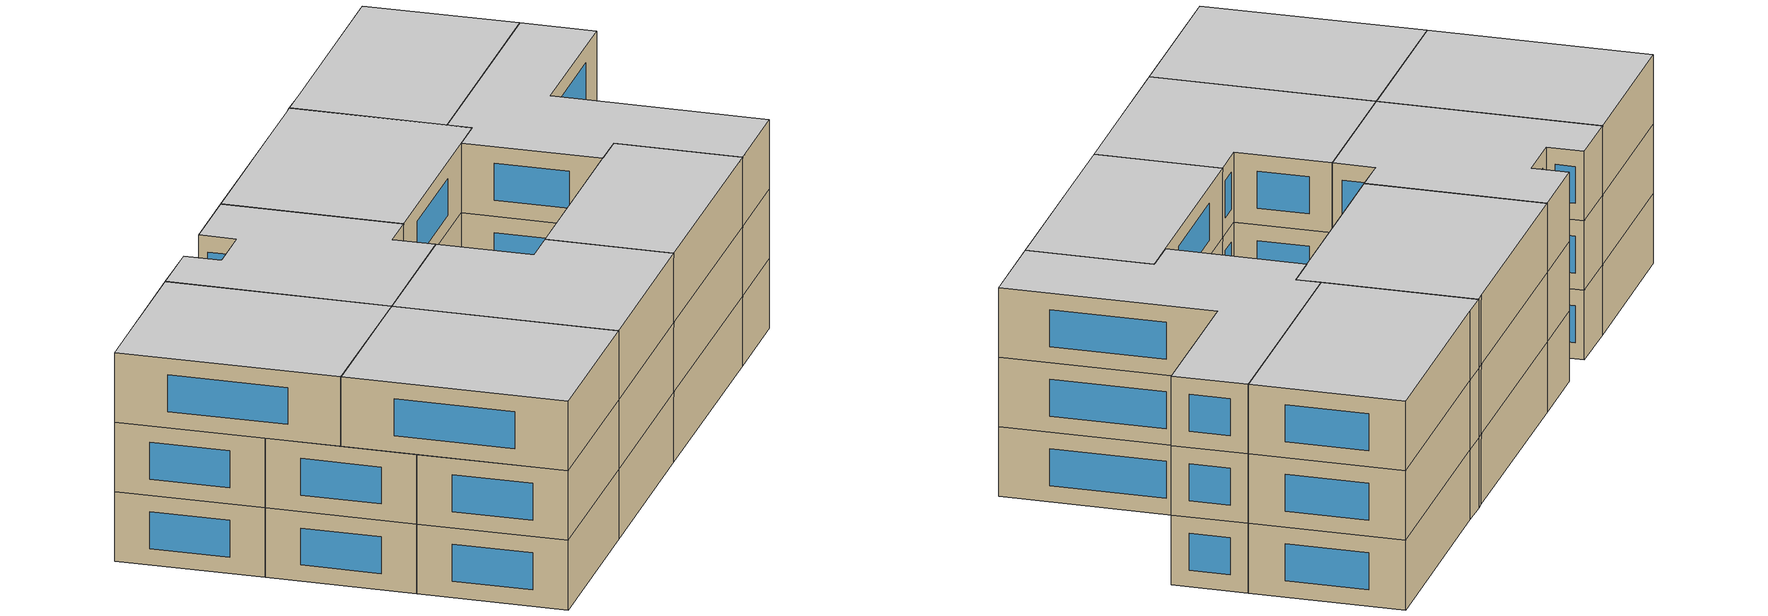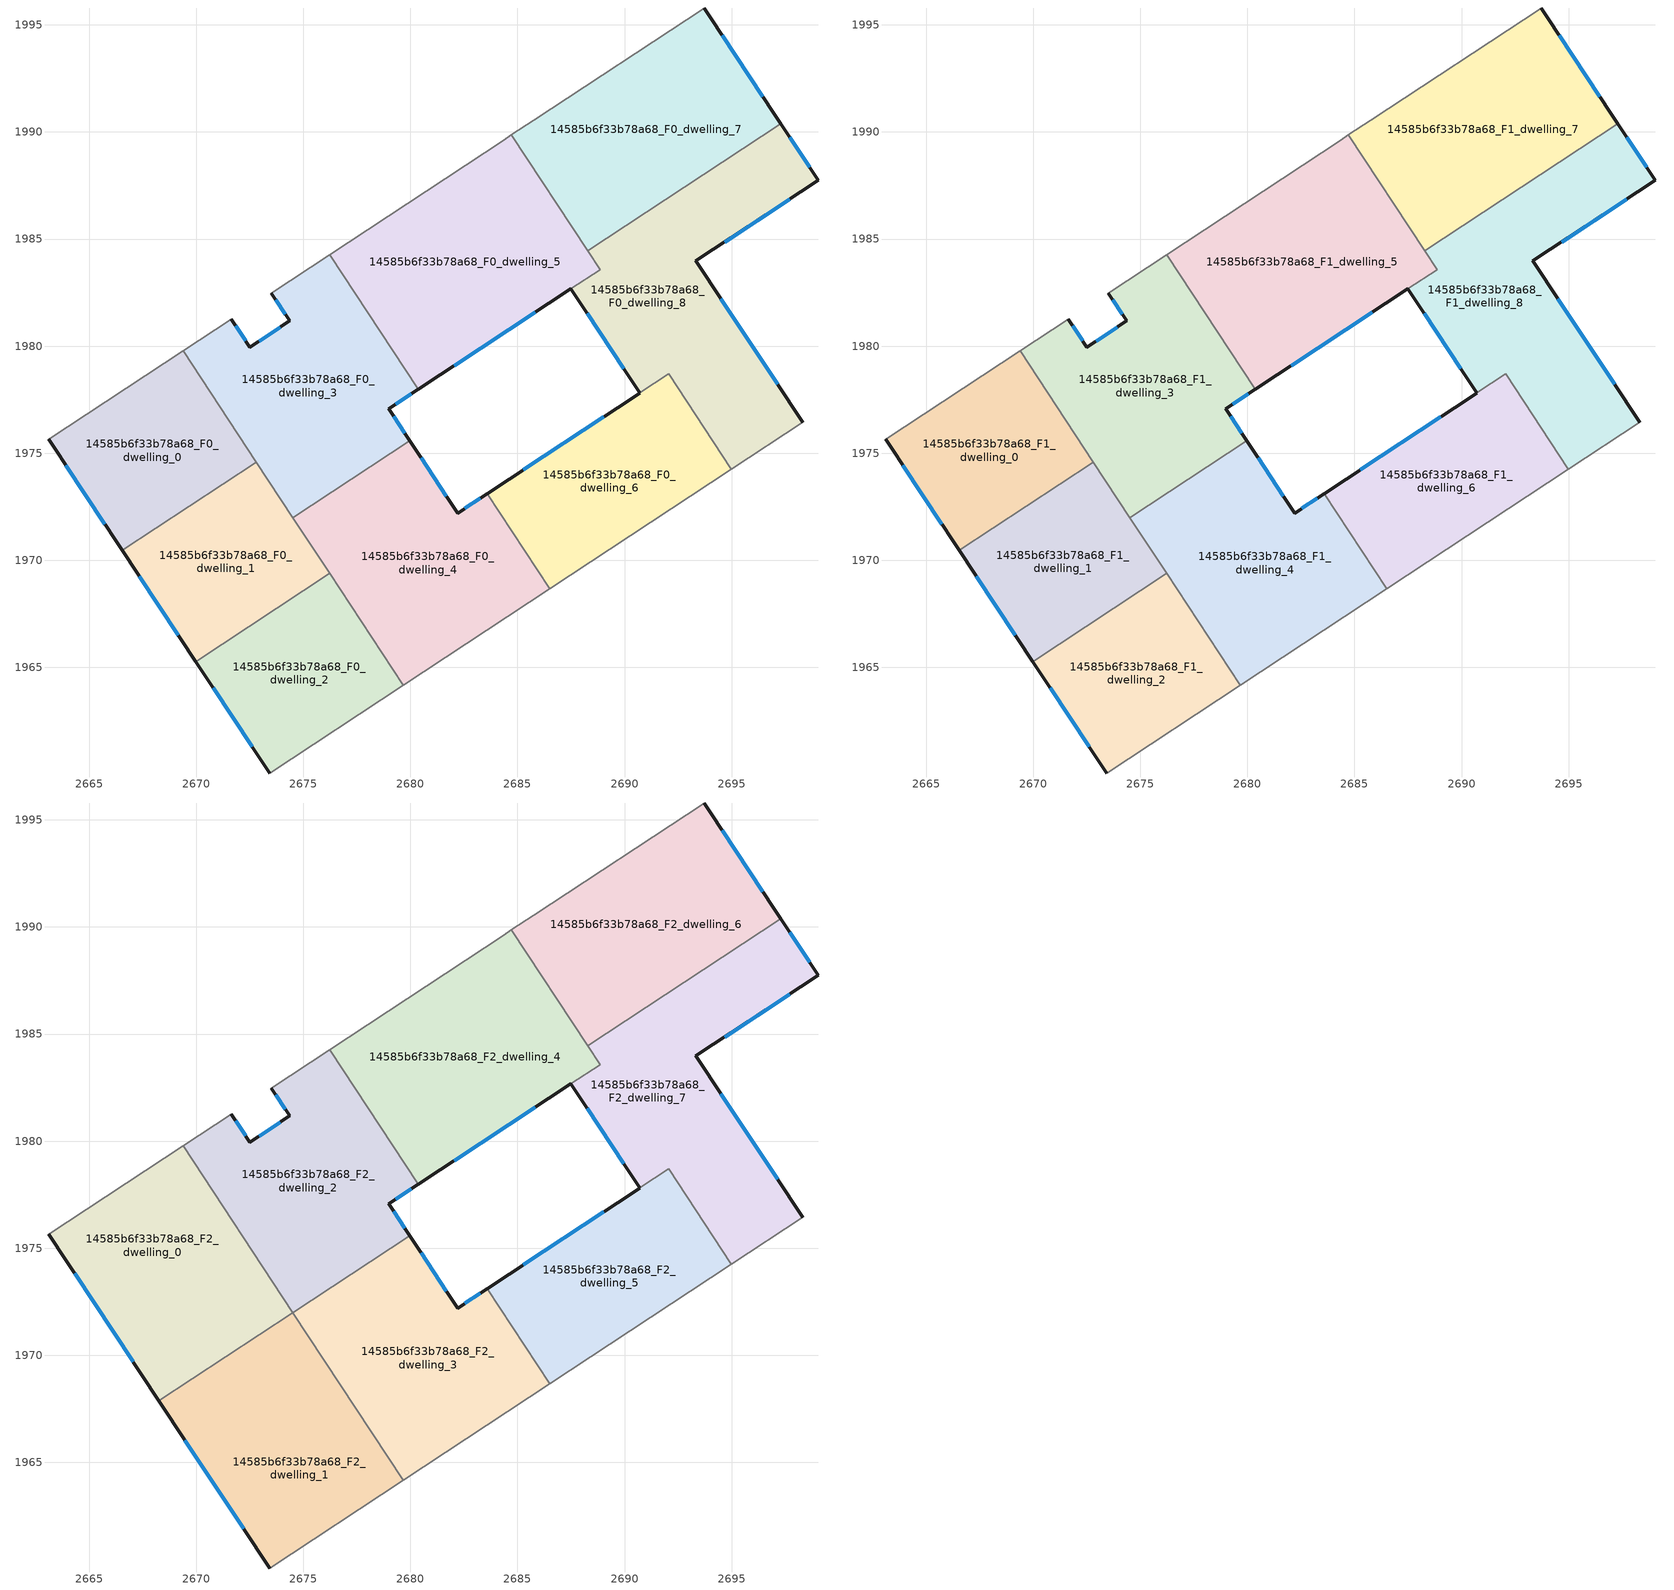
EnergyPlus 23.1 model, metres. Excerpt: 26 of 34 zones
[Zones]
14585b6f33b78a68_F0_dwelling_0
 floor ground (EU_floor_Construction): 2669.39,1979.78 2672.8,1974.59 2666.54,1970.47 2663.11,1975.65 z0
 wall outside (EU_wall_Construction): 2663.11,1975.65 2666.54,1970.47 z0:3
 wall to 14585b6f33b78a68_F0_dwelling_1 (EU_wall_Construction): 2666.54,1970.47 2672.8,1974.59 z0:3
 wall adiabatic (EU_wall_Construction): 2669.39,1979.78 2663.11,1975.65 z0:3
 wall to 14585b6f33b78a68_F0_dwelling_3 (EU_wall_Construction): 2672.8,1974.59 2669.39,1979.78 z0:3
 window (EU_Window_Construction): 2663.91,1974.43 2665.73,1971.68 z0.7:2.3
14585b6f33b78a68_F0_dwelling_1
 floor ground (EU_floor_Construction): 2672.8,1974.59 2676.23,1969.39 2669.98,1965.27 2666.54,1970.47 z0
 wall outside (EU_wall_Construction): 2666.54,1970.47 2669.98,1965.27 z0:3
 wall to 14585b6f33b78a68_F0_dwelling_2 (EU_wall_Construction): 2669.98,1965.27 2676.23,1969.39 z0:3
 wall to 14585b6f33b78a68_F0_dwelling_4 (EU_wall_Construction): 2676.23,1969.39 2674.52,1971.98 z0:3
 wall to 14585b6f33b78a68_F0_dwelling_3 (EU_wall_Construction): 2674.52,1971.98 2672.8,1974.59 z0:3
 window (EU_Window_Construction): 2667.35,1969.25 2669.17,1966.49 z0.7:2.3
14585b6f33b78a68_F0_dwelling_2
 floor ground (EU_floor_Construction): 2676.23,1969.39 2679.66,1964.17 2673.42,1960.07 2669.98,1965.27 z0
 wall outside (EU_wall_Construction): 2669.98,1965.27 2673.42,1960.07 z0:3
 wall adiabatic (EU_wall_Construction): 2673.42,1960.07 2679.66,1964.17 z0:3
 wall to 14585b6f33b78a68_F0_dwelling_4 (EU_wall_Construction): 2679.66,1964.17 2676.23,1969.39 z0:3
 window (EU_Window_Construction): 2670.79,1964.05 2672.62,1961.29 z0.7:2.3
14585b6f33b78a68_F0_dwelling_3
 floor ground (EU_floor_Construction): 2676.24,1984.28 2680.38,1977.99 2678.98,1977.07 2679.97,1975.57 2674.52,1971.98 2669.39,1979.78 2671.63,1981.25 2672.51,1979.94 2674.37,1981.17 2673.5,1982.47 z0
 wall outside (EU_wall_Construction): 2679.97,1975.57 2678.98,1977.07 2680.38,1977.99 / 2673.5,1982.47 2674.37,1981.17 2672.51,1979.94 2671.63,1981.25 z0:3
 wall to 14585b6f33b78a68_F0_dwelling_4 (EU_wall_Construction): 2674.52,1971.98 2679.97,1975.57 z0:3
 wall adiabatic (EU_wall_Construction): 2671.63,1981.25 2669.39,1979.78 / 2676.24,1984.28 2673.5,1982.47 z0:3
 wall to 14585b6f33b78a68_F0_dwelling_5 (EU_wall_Construction): 2680.38,1977.99 2676.24,1984.28 z0:3
 window (EU_Window_Construction): 2679.31,1977.28 2680.05,1977.77 / 2679.74,1975.93 2679.22,1976.72 / 2672.3,1980.25 2671.84,1980.95 / 2673.93,1980.89 2672.94,1980.23 / 2673.71,1982.17 2674.16,1981.48 z0.7:2.3
14585b6f33b78a68_F0_dwelling_4
 floor ground (EU_floor_Construction): 2683.59,1973.12 2686.51,1968.68 2679.66,1964.17 2674.52,1971.98 2679.97,1975.57 2682.21,1972.21 z0
 wall outside (EU_wall_Construction): 2683.59,1973.12 2682.21,1972.21 2679.97,1975.57 z0:3
 wall adiabatic (EU_wall_Construction): 2679.66,1964.17 2686.51,1968.68 z0:3
 wall to 14585b6f33b78a68_F0_dwelling_6 (EU_wall_Construction): 2686.51,1968.68 2683.59,1973.12 z0:3
 window (EU_Window_Construction): 2681.68,1973 2680.5,1974.78 / 2683.26,1972.9 2682.53,1972.42 z0.7:2.3
14585b6f33b78a68_F0_dwelling_5
 floor ground (EU_floor_Construction): 2684.72,1989.86 2688.86,1983.57 2680.38,1977.99 2676.24,1984.28 2684.36,1989.62 z0
 wall outside (EU_wall_Construction): 2680.38,1977.99 2687.49,1982.67 z0:3
 wall adiabatic (EU_wall_Construction): 2684.72,1989.86 2684.36,1989.62 2676.24,1984.28 z0:3
 wall to 14585b6f33b78a68_F0_dwelling_7 (EU_wall_Construction): 2688.29,1984.44 2684.72,1989.86 z0:3
 wall to 14585b6f33b78a68_F0_dwelling_8 (EU_wall_Construction): 2687.49,1982.67 2688.86,1983.57 2688.29,1984.44 z0:3
 window (EU_Window_Construction): 2682.05,1979.09 2685.82,1981.57 z0.7:2.3
14585b6f33b78a68_F0_dwelling_6
 floor ground (EU_floor_Construction): 2692.07,1978.7 2694.99,1974.26 2686.51,1968.68 2683.59,1973.12 2690.71,1977.81 z0
 wall outside (EU_wall_Construction): 2690.71,1977.81 2683.59,1973.12 z0:3
 wall adiabatic (EU_wall_Construction): 2686.51,1968.68 2694.99,1974.26 z0:3
 wall to 14585b6f33b78a68_F0_dwelling_8 (EU_wall_Construction): 2692.06,1978.7 2690.71,1977.81 / 2694.99,1974.26 2692.07,1978.7 z0:3
 window (EU_Window_Construction): 2689.03,1976.71 2685.26,1974.22 z0.7:2.3
14585b6f33b78a68_F0_dwelling_7
 floor ground (EU_floor_Construction): 2693.72,1995.79 2697.3,1990.38 2688.28,1984.44 2684.72,1989.86 2685.77,1990.54 z0
 wall outside (EU_wall_Construction): 2697.3,1990.38 2693.72,1995.79 z0:3
 wall adiabatic (EU_wall_Construction): 2693.72,1995.79 2685.77,1990.54 2684.72,1989.86 z0:3
 wall to 14585b6f33b78a68_F0_dwelling_8 (EU_wall_Construction): 2688.28,1984.44 2697.3,1990.38 z0:3
 window (EU_Window_Construction): 2696.46,1991.65 2694.56,1994.52 z0.7:2.3
14585b6f33b78a68_F0_dwelling_8
 floor ground (EU_floor_Construction): 2697.3,1990.38 2699.05,1987.74 2693.33,1983.98 2698.31,1976.45 2694.99,1974.26 2692.06,1978.7 2690.71,1977.81 2687.49,1982.67 2688.86,1983.57 2688.28,1984.44 z0
 wall outside (EU_wall_Construction): 2698.31,1976.45 2693.33,1983.98 2699.05,1987.74 2697.3,1990.38 / 2687.49,1982.67 2690.71,1977.81 z0:3
 wall adiabatic (EU_wall_Construction): 2694.99,1974.26 2698.31,1976.45 z0:3
 window (EU_Window_Construction): 2698.64,1988.36 2697.71,1989.76 / 2694.67,1984.86 2697.7,1986.85 / 2697.14,1978.21 2694.5,1982.21 / 2688.25,1981.53 2689.96,1978.95 z0.7:2.3
14585b6f33b78a68_F1_dwelling_0
 floor to 14585b6f33b78a68_F0_dwelling_0 (EU_floor_Construction): 2669.39,1979.78 2672.8,1974.59 2666.54,1970.47 2663.11,1975.65 z3
 wall outside (EU_wall_Construction): 2663.11,1975.65 2666.54,1970.47 z3:6
 wall to 14585b6f33b78a68_F1_dwelling_1 (EU_wall_Construction): 2666.54,1970.47 2672.8,1974.59 z3:6
 wall adiabatic (EU_wall_Construction): 2669.39,1979.78 2663.11,1975.65 z3:6
 wall to 14585b6f33b78a68_F1_dwelling_3 (EU_wall_Construction): 2672.8,1974.59 2669.39,1979.78 z3:6
 window (EU_Window_Construction): 2663.91,1974.43 2665.73,1971.68 z3.7:5.3
14585b6f33b78a68_F1_dwelling_1
 floor to 14585b6f33b78a68_F0_dwelling_1 (EU_floor_Construction): 2672.8,1974.59 2676.23,1969.39 2669.98,1965.27 2666.54,1970.47 z3
 wall outside (EU_wall_Construction): 2666.54,1970.47 2669.98,1965.27 z3:6
 wall to 14585b6f33b78a68_F1_dwelling_2 (EU_wall_Construction): 2669.98,1965.27 2676.23,1969.39 z3:6
 wall to 14585b6f33b78a68_F1_dwelling_4 (EU_wall_Construction): 2676.23,1969.39 2674.52,1971.98 z3:6
 wall to 14585b6f33b78a68_F1_dwelling_3 (EU_wall_Construction): 2674.52,1971.98 2672.8,1974.59 z3:6
 window (EU_Window_Construction): 2667.35,1969.25 2669.17,1966.49 z3.7:5.3
14585b6f33b78a68_F1_dwelling_2
 floor to 14585b6f33b78a68_F0_dwelling_2 (EU_floor_Construction): 2676.23,1969.39 2679.66,1964.17 2673.42,1960.07 2669.98,1965.27 z3
 wall outside (EU_wall_Construction): 2669.98,1965.27 2673.42,1960.07 z3:6
 wall adiabatic (EU_wall_Construction): 2673.42,1960.07 2679.66,1964.17 z3:6
 wall to 14585b6f33b78a68_F1_dwelling_4 (EU_wall_Construction): 2679.66,1964.17 2676.23,1969.39 z3:6
 window (EU_Window_Construction): 2670.79,1964.05 2672.62,1961.29 z3.7:5.3
14585b6f33b78a68_F1_dwelling_3
 floor to 14585b6f33b78a68_F0_dwelling_3 (EU_floor_Construction): 2676.24,1984.28 2680.38,1977.99 2678.98,1977.07 2679.97,1975.57 2674.52,1971.98 2669.39,1979.78 2671.63,1981.25 2672.51,1979.94 2674.37,1981.17 2673.5,1982.47 z3
 wall outside (EU_wall_Construction): 2679.97,1975.57 2678.98,1977.07 2680.38,1977.99 / 2673.5,1982.47 2674.37,1981.17 2672.51,1979.94 2671.63,1981.25 z3:6
 wall to 14585b6f33b78a68_F1_dwelling_4 (EU_wall_Construction): 2674.52,1971.98 2679.97,1975.57 z3:6
 wall adiabatic (EU_wall_Construction): 2671.63,1981.25 2669.39,1979.78 / 2676.24,1984.28 2673.5,1982.47 z3:6
 wall to 14585b6f33b78a68_F1_dwelling_5 (EU_wall_Construction): 2680.38,1977.99 2676.24,1984.28 z3:6
 window (EU_Window_Construction): 2679.31,1977.28 2680.05,1977.77 / 2679.74,1975.93 2679.22,1976.72 / 2672.3,1980.25 2671.84,1980.95 / 2673.93,1980.89 2672.94,1980.23 / 2673.71,1982.17 2674.16,1981.48 z3.7:5.3
14585b6f33b78a68_F1_dwelling_4
 floor to 14585b6f33b78a68_F0_dwelling_4 (EU_floor_Construction): 2683.59,1973.12 2686.51,1968.68 2679.66,1964.17 2674.52,1971.98 2679.97,1975.57 2682.21,1972.21 z3
 wall outside (EU_wall_Construction): 2683.59,1973.12 2682.21,1972.21 2679.97,1975.57 z3:6
 wall adiabatic (EU_wall_Construction): 2679.66,1964.17 2686.51,1968.68 z3:6
 wall to 14585b6f33b78a68_F1_dwelling_6 (EU_wall_Construction): 2686.51,1968.68 2683.59,1973.12 z3:6
 window (EU_Window_Construction): 2681.68,1973 2680.5,1974.78 / 2683.26,1972.9 2682.53,1972.42 z3.7:5.3
14585b6f33b78a68_F1_dwelling_5
 floor to 14585b6f33b78a68_F0_dwelling_5 (EU_floor_Construction): 2684.72,1989.86 2688.86,1983.57 2680.38,1977.99 2676.24,1984.28 2684.36,1989.62 z3
 wall outside (EU_wall_Construction): 2680.38,1977.99 2687.49,1982.67 z3:6
 wall adiabatic (EU_wall_Construction): 2684.72,1989.86 2684.36,1989.62 2676.24,1984.28 z3:6
 wall to 14585b6f33b78a68_F1_dwelling_7 (EU_wall_Construction): 2688.29,1984.44 2684.72,1989.86 z3:6
 wall to 14585b6f33b78a68_F1_dwelling_8 (EU_wall_Construction): 2687.49,1982.67 2688.86,1983.57 2688.29,1984.44 z3:6
 window (EU_Window_Construction): 2682.05,1979.09 2685.82,1981.57 z3.7:5.3
14585b6f33b78a68_F1_dwelling_6
 floor to 14585b6f33b78a68_F0_dwelling_6 (EU_floor_Construction): 2692.07,1978.7 2694.99,1974.26 2686.51,1968.68 2683.59,1973.12 2690.71,1977.81 z3
 wall outside (EU_wall_Construction): 2690.71,1977.81 2683.59,1973.12 z3:6
 wall adiabatic (EU_wall_Construction): 2686.51,1968.68 2694.99,1974.26 z3:6
 wall to 14585b6f33b78a68_F1_dwelling_8 (EU_wall_Construction): 2692.06,1978.7 2690.71,1977.81 / 2694.99,1974.26 2692.07,1978.7 z3:6
 window (EU_Window_Construction): 2689.03,1976.71 2685.26,1974.22 z3.7:5.3
14585b6f33b78a68_F1_dwelling_7
 floor to 14585b6f33b78a68_F0_dwelling_7 (EU_floor_Construction): 2693.72,1995.79 2697.3,1990.38 2688.28,1984.44 2684.72,1989.86 2685.77,1990.54 z3
 wall outside (EU_wall_Construction): 2697.3,1990.38 2693.72,1995.79 z3:6
 wall adiabatic (EU_wall_Construction): 2693.72,1995.79 2685.77,1990.54 2684.72,1989.86 z3:6
 wall to 14585b6f33b78a68_F1_dwelling_8 (EU_wall_Construction): 2688.28,1984.44 2697.3,1990.38 z3:6
 window (EU_Window_Construction): 2696.46,1991.65 2694.56,1994.52 z3.7:5.3
14585b6f33b78a68_F1_dwelling_8
 floor to 14585b6f33b78a68_F0_dwelling_8 (EU_floor_Construction): 2697.3,1990.38 2699.05,1987.74 2693.33,1983.98 2698.31,1976.45 2694.99,1974.26 2692.06,1978.7 2690.71,1977.81 2687.49,1982.67 2688.86,1983.57 2688.28,1984.44 z3
 wall outside (EU_wall_Construction): 2698.31,1976.45 2693.33,1983.98 2699.05,1987.74 2697.3,1990.38 / 2687.49,1982.67 2690.71,1977.81 z3:6
 wall adiabatic (EU_wall_Construction): 2694.99,1974.26 2698.31,1976.45 z3:6
 window (EU_Window_Construction): 2698.64,1988.36 2697.71,1989.76 / 2694.67,1984.86 2697.7,1986.85 / 2697.14,1978.21 2694.5,1982.21 / 2688.25,1981.53 2689.96,1978.95 z3.7:5.3
14585b6f33b78a68_F2_dwelling_0
 floor to 14585b6f33b78a68_F1_dwelling_0 (EU_floor_Construction): 2669.39,1979.78 2672.8,1974.59 2666.54,1970.47 2663.11,1975.65 z6
 floor to 14585b6f33b78a68_F1_dwelling_1 (EU_floor_Construction): 2672.8,1974.59 2674.51,1971.99 2668.26,1967.87 2666.54,1970.47 z6
 wall outside (EU_wall_Construction): 2663.11,1975.65 2668.26,1967.87 z6:9
 wall to 14585b6f33b78a68_F2_dwelling_1 (EU_wall_Construction): 2668.26,1967.87 2674.51,1971.99 z6:9
 wall adiabatic (EU_wall_Construction): 2669.39,1979.78 2663.11,1975.65 z6:9
 wall to 14585b6f33b78a68_F2_dwelling_2 (EU_wall_Construction): 2674.51,1971.99 2669.39,1979.78 z6:9
 window (EU_Window_Construction): 2664.32,1973.82 2667.05,1969.7 z6.7:8.3
 ceiling to 14585b6f33b78a68_F3_dwelling_0 (EU_floor_Construction): 2674.51,1971.99 2669.39,1979.78 2663.11,1975.65 2668.26,1967.87 z9
14585b6f33b78a68_F2_dwelling_1
 floor to 14585b6f33b78a68_F1_dwelling_2 (EU_floor_Construction): 2676.23,1969.39 2679.66,1964.17 2673.42,1960.07 2669.98,1965.27 z6
 floor to 14585b6f33b78a68_F1_dwelling_1 (EU_floor_Construction): 2674.51,1971.99 2676.23,1969.39 2669.98,1965.27 2668.26,1967.87 z6
 wall outside (EU_wall_Construction): 2668.26,1967.87 2673.42,1960.07 z6:9
 wall adiabatic (EU_wall_Construction): 2673.42,1960.07 2679.66,1964.17 z6:9
 wall to 14585b6f33b78a68_F2_dwelling_3 (EU_wall_Construction): 2679.66,1964.17 2674.52,1971.98 z6:9
 window (EU_Window_Construction): 2669.47,1966.04 2672.21,1961.9 z6.7:8.3
 ceiling to 14585b6f33b78a68_F3_dwelling_1 (EU_floor_Construction): 2679.66,1964.17 2674.51,1971.99 2668.26,1967.87 2673.42,1960.07 z9
14585b6f33b78a68_F2_dwelling_2
 floor to 14585b6f33b78a68_F1_dwelling_3 (EU_floor_Construction): 2676.24,1984.28 2680.38,1977.99 2678.98,1977.07 2679.97,1975.57 2674.52,1971.98 2669.39,1979.78 2671.63,1981.25 2672.51,1979.94 2674.37,1981.17 2673.5,1982.47 z6
 wall outside (EU_wall_Construction): 2679.97,1975.57 2678.98,1977.07 2680.38,1977.99 / 2673.5,1982.47 2674.37,1981.17 2672.51,1979.94 2671.63,1981.25 z6:9
 wall to 14585b6f33b78a68_F2_dwelling_3 (EU_wall_Construction): 2674.52,1971.98 2679.97,1975.57 z6:9
 wall adiabatic (EU_wall_Construction): 2671.63,1981.25 2669.39,1979.78 / 2676.24,1984.28 2673.5,1982.47 z6:9
 wall to 14585b6f33b78a68_F2_dwelling_4 (EU_wall_Construction): 2680.38,1977.99 2676.24,1984.28 z6:9
 window (EU_Window_Construction): 2679.31,1977.28 2680.05,1977.77 / 2679.74,1975.93 2679.22,1976.72 / 2672.3,1980.25 2671.84,1980.95 / 2673.93,1980.89 2672.94,1980.23 / 2673.71,1982.17 2674.16,1981.48 z6.7:8.3
 ceiling to 14585b6f33b78a68_F3_dwelling_2 (EU_floor_Construction): 2679.97,1975.57 2678.98,1977.07 2680.38,1977.99 2676.24,1984.28 2673.5,1982.47 2674.37,1981.17 2672.51,1979.94 2671.63,1981.25 2669.39,1979.78 2674.52,1971.98 z9
14585b6f33b78a68_F2_dwelling_3
 floor to 14585b6f33b78a68_F1_dwelling_4 (EU_floor_Construction): 2683.59,1973.12 2686.51,1968.68 2679.66,1964.17 2674.52,1971.98 2679.97,1975.57 2682.21,1972.21 z6
 wall outside (EU_wall_Construction): 2683.59,1973.12 2682.21,1972.21 2679.97,1975.57 z6:9
 wall adiabatic (EU_wall_Construction): 2679.66,1964.17 2686.51,1968.68 z6:9
 wall to 14585b6f33b78a68_F2_dwelling_5 (EU_wall_Construction): 2686.51,1968.68 2683.59,1973.12 z6:9
 window (EU_Window_Construction): 2681.68,1973 2680.5,1974.78 / 2683.26,1972.9 2682.53,1972.42 z6.7:8.3
 ceiling to 14585b6f33b78a68_F3_dwelling_3 (EU_floor_Construction): 2686.51,1968.68 2683.59,1973.12 2682.21,1972.21 2679.97,1975.57 2674.52,1971.98 2679.66,1964.17 z9
14585b6f33b78a68_F2_dwelling_4
 floor to 14585b6f33b78a68_F1_dwelling_5 (EU_floor_Construction): 2684.72,1989.86 2688.86,1983.57 2680.38,1977.99 2676.24,1984.28 2684.36,1989.62 z6
 wall outside (EU_wall_Construction): 2680.38,1977.99 2687.49,1982.67 z6:9
 wall adiabatic (EU_wall_Construction): 2684.72,1989.86 2684.36,1989.62 2676.24,1984.28 z6:9
 wall to 14585b6f33b78a68_F2_dwelling_6 (EU_wall_Construction): 2688.29,1984.44 2684.72,1989.86 z6:9
 wall to 14585b6f33b78a68_F2_dwelling_7 (EU_wall_Construction): 2687.49,1982.67 2688.86,1983.57 2688.29,1984.44 z6:9
 window (EU_Window_Construction): 2682.05,1979.09 2685.82,1981.57 z6.7:8.3
 ceiling to 14585b6f33b78a68_F3_dwelling_4 (EU_floor_Construction): 2688.86,1983.57 2684.72,1989.86 2684.36,1989.62 2676.24,1984.28 2680.38,1977.99 z9
14585b6f33b78a68_F2_dwelling_5
 floor to 14585b6f33b78a68_F1_dwelling_6 (EU_floor_Construction): 2692.07,1978.7 2694.99,1974.26 2686.51,1968.68 2683.59,1973.12 2690.71,1977.81 z6
 wall outside (EU_wall_Construction): 2690.71,1977.81 2683.59,1973.12 z6:9
 wall adiabatic (EU_wall_Construction): 2686.51,1968.68 2694.99,1974.26 z6:9
 wall to 14585b6f33b78a68_F2_dwelling_7 (EU_wall_Construction): 2692.06,1978.7 2690.71,1977.81 / 2694.99,1974.26 2692.07,1978.7 z6:9
 window (EU_Window_Construction): 2689.03,1976.71 2685.26,1974.22 z6.7:8.3
 ceiling to 14585b6f33b78a68_F3_dwelling_5 (EU_floor_Construction): 2694.99,1974.26 2692.07,1978.7 2690.71,1977.81 2683.59,1973.12 2686.51,1968.68 z9
14585b6f33b78a68_F2_dwelling_6
 floor to 14585b6f33b78a68_F1_dwelling_7 (EU_floor_Construction): 2693.72,1995.79 2697.3,1990.38 2688.28,1984.44 2684.72,1989.86 2685.77,1990.54 z6
 wall outside (EU_wall_Construction): 2697.3,1990.38 2693.72,1995.79 z6:9
 wall adiabatic (EU_wall_Construction): 2693.72,1995.79 2685.77,1990.54 2684.72,1989.86 z6:9
 wall to 14585b6f33b78a68_F2_dwelling_7 (EU_wall_Construction): 2688.28,1984.44 2697.3,1990.38 z6:9
 window (EU_Window_Construction): 2696.46,1991.65 2694.56,1994.52 z6.7:8.3
 ceiling to 14585b6f33b78a68_F3_dwelling_6 (EU_floor_Construction): 2697.3,1990.38 2693.72,1995.79 2685.77,1990.54 2684.72,1989.86 2688.28,1984.44 z9
14585b6f33b78a68_F2_dwelling_7
 floor to 14585b6f33b78a68_F1_dwelling_8 (EU_floor_Construction): 2697.3,1990.38 2699.05,1987.74 2693.33,1983.98 2698.31,1976.45 2694.99,1974.26 2692.06,1978.7 2690.71,1977.81 2687.49,1982.67 2688.86,1983.57 2688.28,1984.44 z6
 wall outside (EU_wall_Construction): 2698.31,1976.45 2693.33,1983.98 2699.05,1987.74 2697.3,1990.38 / 2687.49,1982.67 2690.71,1977.81 z6:9
 wall adiabatic (EU_wall_Construction): 2694.99,1974.26 2698.31,1976.45 z6:9
 window (EU_Window_Construction): 2698.64,1988.36 2697.71,1989.76 / 2694.67,1984.86 2697.7,1986.85 / 2697.14,1978.21 2694.5,1982.21 / 2688.25,1981.53 2689.96,1978.95 z6.7:8.3
 ceiling to 14585b6f33b78a68_F3_dwelling_7 (EU_floor_Construction): 2698.31,1976.45 2693.33,1983.98 2699.05,1987.74 2697.3,1990.38 2688.28,1984.44 2688.86,1983.57 2687.49,1982.67 2690.71,1977.81 2692.06,1978.7 2694.99,1974.26 z9
[Building]
EU S2 Campaign: North Axis=0; Terrain=City; Solar Distribution=FullExterior
[Site:Location]
Budapest.Ferenc.Liszt.Intl.AP: Latitude=47.437; Longitude=19.256; Time Zone=1; Elevation=185
[SizingPeriod:WeatherFileDays]
AnnualSizingPeriod: Begin Month=1; Begin Day of Month=1; End Month=12; End Day of Month=31; Day of Week for Start Day=Monday; Use Weather File Daylight Saving Period=No; Use Weather File Rain and Snow Indicators=No
[MATERIAL]
EU_InternalMass_Material: Roughness=MediumRough; Thickness=0.1; Conductivity=1; Density=1800; Specific Heat=900; Thermal Absorptance=0.9; Solar Absorptance=0.7; Visible Absorptance=0.7
[MATERIAL:NOMASS] Roughness=MediumRough; Thermal Absorptance=0.9; Solar Absorptance=0.7; Visible Absorptance=0.7
Name | Thermal Resistance
EU_wall_NoMass | 0.832559
EU_floor_NoMass | 0.872794
[WINDOWMATERIAL:SIMPLEGLAZINGSYSTEM]
EU_Window_SimpleGlazing: UFactor=2.79869; Solar Heat Gain Coefficient=0.75; Visible Transmittance=0.75
[CONSTRUCTION]
EU_wall_Construction: EU_wall_NoMass
EU_floor_Construction: EU_floor_NoMass
EU_Window_Construction: EU_Window_SimpleGlazing
EU_InternalMass_Construction: EU_InternalMass_Material
[ZONE] Type=1; Multiplier=1; Ceiling Height=autocalculate; Floor Area=autocalculate; Part of Total Floor Area=Yes
Name | Volume
14585b6f33b78a68_F0_dwelling_0; 14585b6f33b78a68_F1_dwelling_0 | 139.902
14585b6f33b78a68_F2_dwelling_0 | 209.873
14585b6f33b78a68_F0_dwelling_1; 14585b6f33b78a68_F1_dwelling_1 | 139.931
14585b6f33b78a68_F2_dwelling_1 | 209.859
14585b6f33b78a68_F0_dwelling_2; 14585b6f33b78a68_F1_dwelling_2 | 139.886
14585b6f33b78a68_F2_dwelling_2; 14585b6f33b78a68_F0_dwelling_3; 14585b6f33b78a68_F1_dwelling_3 | 209.834
14585b6f33b78a68_F2_dwelling_3; 14585b6f33b78a68_F0_dwelling_4; 14585b6f33b78a68_F1_dwelling_4 | 209.846
14585b6f33b78a68_F2_dwelling_4; 14585b6f33b78a68_F0_dwelling_5; 14585b6f33b78a68_F1_dwelling_5 | 229.323
14585b6f33b78a68_F2_dwelling_5; 14585b6f33b78a68_F0_dwelling_6 | 161.913
14585b6f33b78a68_F1_dwelling_6 | 161.917
14585b6f33b78a68_F2_dwelling_6; 14585b6f33b78a68_F0_dwelling_7; 14585b6f33b78a68_F1_dwelling_7 | 209.843
14585b6f33b78a68_F2_dwelling_7; 14585b6f33b78a68_F0_dwelling_8; 14585b6f33b78a68_F1_dwelling_8 | 238.325
[INTERNALMASS] Construction=EU_InternalMass_Construction
Name | Zone or ZoneList | Surface Area
14585b6f33b78a68_F0_dwelling_0_EU_InternalMass | 14585b6f33b78a68_F0_dwelling_0 | 46.6341
14585b6f33b78a68_F0_dwelling_1_EU_InternalMass | 14585b6f33b78a68_F0_dwelling_1 | 46.6436
14585b6f33b78a68_F0_dwelling_2_EU_InternalMass | 14585b6f33b78a68_F0_dwelling_2 | 46.6287
14585b6f33b78a68_F0_dwelling_3_EU_InternalMass | 14585b6f33b78a68_F0_dwelling_3 | 69.9448
14585b6f33b78a68_F0_dwelling_4_EU_InternalMass | 14585b6f33b78a68_F0_dwelling_4 | 69.9484
14585b6f33b78a68_F0_dwelling_5_EU_InternalMass | 14585b6f33b78a68_F0_dwelling_5 | 76.4468
14585b6f33b78a68_F0_dwelling_6_EU_InternalMass | 14585b6f33b78a68_F0_dwelling_6 | 53.9752
14585b6f33b78a68_F0_dwelling_7_EU_InternalMass | 14585b6f33b78a68_F0_dwelling_7 | 69.9478
14585b6f33b78a68_F0_dwelling_8_EU_InternalMass | 14585b6f33b78a68_F0_dwelling_8 | 79.4415
14585b6f33b78a68_F1_dwelling_0_EU_InternalMass | 14585b6f33b78a68_F1_dwelling_0 | 46.6341
14585b6f33b78a68_F1_dwelling_1_EU_InternalMass | 14585b6f33b78a68_F1_dwelling_1 | 46.6436
14585b6f33b78a68_F1_dwelling_2_EU_InternalMass | 14585b6f33b78a68_F1_dwelling_2 | 46.6287
14585b6f33b78a68_F1_dwelling_3_EU_InternalMass | 14585b6f33b78a68_F1_dwelling_3 | 69.9448
14585b6f33b78a68_F1_dwelling_4_EU_InternalMass | 14585b6f33b78a68_F1_dwelling_4 | 69.9484
14585b6f33b78a68_F1_dwelling_5_EU_InternalMass | 14585b6f33b78a68_F1_dwelling_5 | 76.4468
14585b6f33b78a68_F1_dwelling_6_EU_InternalMass | 14585b6f33b78a68_F1_dwelling_6 | 53.9752
14585b6f33b78a68_F1_dwelling_7_EU_InternalMass | 14585b6f33b78a68_F1_dwelling_7 | 69.9478
14585b6f33b78a68_F1_dwelling_8_EU_InternalMass | 14585b6f33b78a68_F1_dwelling_8 | 79.4415
14585b6f33b78a68_F2_dwelling_0_EU_InternalMass | 14585b6f33b78a68_F2_dwelling_0 | 69.9574
14585b6f33b78a68_F2_dwelling_1_EU_InternalMass | 14585b6f33b78a68_F2_dwelling_1 | 69.953
14585b6f33b78a68_F2_dwelling_2_EU_InternalMass | 14585b6f33b78a68_F2_dwelling_2 | 69.9448
14585b6f33b78a68_F2_dwelling_3_EU_InternalMass | 14585b6f33b78a68_F2_dwelling_3 | 69.9484
14585b6f33b78a68_F2_dwelling_4_EU_InternalMass | 14585b6f33b78a68_F2_dwelling_4 | 76.4468
14585b6f33b78a68_F2_dwelling_5_EU_InternalMass | 14585b6f33b78a68_F2_dwelling_5 | 53.9752
14585b6f33b78a68_F2_dwelling_6_EU_InternalMass | 14585b6f33b78a68_F2_dwelling_6 | 69.9478
14585b6f33b78a68_F2_dwelling_7_EU_InternalMass | 14585b6f33b78a68_F2_dwelling_7 | 79.4415
[OTHEREQUIPMENT] Fuel Type=Electricity; Design Level Calculation Method=Watts/Area; Power per Zone Floor Area=1; Fraction Latent=0; Fraction Radiant=0; Fraction Lost=0; Carbon Dioxide Generation Rate=0; EndUse Subcategory=EU_Step8_InternalGains
Name | Zone or ZoneList or Space or SpaceList | Schedule
EU_Step8_InternalGain_14585b6f33b78a68_F0_dwelling_0_f000 | 14585b6f33b78a68_F0_dwelling_0 | EU_Step8_GainSchedule_14585b6f33b78a68_F0_dwelling_0_f000
EU_Step8_InternalGain_14585b6f33b78a68_F0_dwelling_1_f000 | 14585b6f33b78a68_F0_dwelling_1 | EU_Step8_GainSchedule_14585b6f33b78a68_F0_dwelling_1_f000
EU_Step8_InternalGain_14585b6f33b78a68_F0_dwelling_2_f000 | 14585b6f33b78a68_F0_dwelling_2 | EU_Step8_GainSchedule_14585b6f33b78a68_F0_dwelling_2_f000
EU_Step8_InternalGain_14585b6f33b78a68_F0_dwelling_3_f000 | 14585b6f33b78a68_F0_dwelling_3 | EU_Step8_GainSchedule_14585b6f33b78a68_F0_dwelling_3_f000
EU_Step8_InternalGain_14585b6f33b78a68_F0_dwelling_4_f000 | 14585b6f33b78a68_F0_dwelling_4 | EU_Step8_GainSchedule_14585b6f33b78a68_F0_dwelling_4_f000
EU_Step8_InternalGain_14585b6f33b78a68_F0_dwelling_5_f000 | 14585b6f33b78a68_F0_dwelling_5 | EU_Step8_GainSchedule_14585b6f33b78a68_F0_dwelling_5_f000
EU_Step8_InternalGain_14585b6f33b78a68_F0_dwelling_6_f000 | 14585b6f33b78a68_F0_dwelling_6 | EU_Step8_GainSchedule_14585b6f33b78a68_F0_dwelling_6_f000
EU_Step8_InternalGain_14585b6f33b78a68_F0_dwelling_7_f000 | 14585b6f33b78a68_F0_dwelling_7 | EU_Step8_GainSchedule_14585b6f33b78a68_F0_dwelling_7_f000
EU_Step8_InternalGain_14585b6f33b78a68_F0_dwelling_8_f000 | 14585b6f33b78a68_F0_dwelling_8 | EU_Step8_GainSchedule_14585b6f33b78a68_F0_dwelling_8_f000
EU_Step8_InternalGain_14585b6f33b78a68_F1_dwelling_0_f000 | 14585b6f33b78a68_F1_dwelling_0 | EU_Step8_GainSchedule_14585b6f33b78a68_F1_dwelling_0_f000
EU_Step8_InternalGain_14585b6f33b78a68_F1_dwelling_1_f000 | 14585b6f33b78a68_F1_dwelling_1 | EU_Step8_GainSchedule_14585b6f33b78a68_F1_dwelling_1_f000
EU_Step8_InternalGain_14585b6f33b78a68_F1_dwelling_2_f000 | 14585b6f33b78a68_F1_dwelling_2 | EU_Step8_GainSchedule_14585b6f33b78a68_F1_dwelling_2_f000
EU_Step8_InternalGain_14585b6f33b78a68_F1_dwelling_3_f000 | 14585b6f33b78a68_F1_dwelling_3 | EU_Step8_GainSchedule_14585b6f33b78a68_F1_dwelling_3_f000
EU_Step8_InternalGain_14585b6f33b78a68_F1_dwelling_4_f000 | 14585b6f33b78a68_F1_dwelling_4 | EU_Step8_GainSchedule_14585b6f33b78a68_F1_dwelling_4_f000
EU_Step8_InternalGain_14585b6f33b78a68_F1_dwelling_5_f000 | 14585b6f33b78a68_F1_dwelling_5 | EU_Step8_GainSchedule_14585b6f33b78a68_F1_dwelling_5_f000
EU_Step8_InternalGain_14585b6f33b78a68_F1_dwelling_6_f000 | 14585b6f33b78a68_F1_dwelling_6 | EU_Step8_GainSchedule_14585b6f33b78a68_F1_dwelling_6_f000
EU_Step8_InternalGain_14585b6f33b78a68_F1_dwelling_7_f000 | 14585b6f33b78a68_F1_dwelling_7 | EU_Step8_GainSchedule_14585b6f33b78a68_F1_dwelling_7_f000
EU_Step8_InternalGain_14585b6f33b78a68_F1_dwelling_8_f000 | 14585b6f33b78a68_F1_dwelling_8 | EU_Step8_GainSchedule_14585b6f33b78a68_F1_dwelling_8_f000
EU_Step8_InternalGain_14585b6f33b78a68_F2_dwelling_0_f000 | 14585b6f33b78a68_F2_dwelling_0 | EU_Step8_GainSchedule_14585b6f33b78a68_F2_dwelling_0_f000
EU_Step8_InternalGain_14585b6f33b78a68_F2_dwelling_1_f000 | 14585b6f33b78a68_F2_dwelling_1 | EU_Step8_GainSchedule_14585b6f33b78a68_F2_dwelling_1_f000
EU_Step8_InternalGain_14585b6f33b78a68_F2_dwelling_2_f000 | 14585b6f33b78a68_F2_dwelling_2 | EU_Step8_GainSchedule_14585b6f33b78a68_F2_dwelling_2_f000
EU_Step8_InternalGain_14585b6f33b78a68_F2_dwelling_3_f000 | 14585b6f33b78a68_F2_dwelling_3 | EU_Step8_GainSchedule_14585b6f33b78a68_F2_dwelling_3_f000
EU_Step8_InternalGain_14585b6f33b78a68_F2_dwelling_4_f000 | 14585b6f33b78a68_F2_dwelling_4 | EU_Step8_GainSchedule_14585b6f33b78a68_F2_dwelling_4_f000
EU_Step8_InternalGain_14585b6f33b78a68_F2_dwelling_5_f000 | 14585b6f33b78a68_F2_dwelling_5 | EU_Step8_GainSchedule_14585b6f33b78a68_F2_dwelling_5_f000
EU_Step8_InternalGain_14585b6f33b78a68_F2_dwelling_6_f000 | 14585b6f33b78a68_F2_dwelling_6 | EU_Step8_GainSchedule_14585b6f33b78a68_F2_dwelling_6_f000
EU_Step8_InternalGain_14585b6f33b78a68_F2_dwelling_7_f000 | 14585b6f33b78a68_F2_dwelling_7 | EU_Step8_GainSchedule_14585b6f33b78a68_F2_dwelling_7_f000
[ZONEVENTILATION:DESIGNFLOWRATE] Schedule=EU_AlwaysOn; Design Flow Rate Calculation Method=AirChanges/Hour; Air Changes per Hour=0.475469; Ventilation Type=Natural; Fan Pressure Rise=0; Fan Total Efficiency=1; Constant Term Coefficient=1; Temperature Term Coefficient=0; Velocity Term Coefficient=0; Velocity Squared Term Coefficient=0; Minimum Indoor Temperature=-100; Maximum Indoor Temperature=100; Delta Temperature=-100; Minimum Outdoor Temperature=-100; Maximum Outdoor Temperature=100; Maximum Wind Speed=40
Name | Zone or ZoneList or Space or SpaceList
EU_ConstantAir_14585b6f33b78a68_F0_dwelling_0 | 14585b6f33b78a68_F0_dwelling_0
EU_ConstantAir_14585b6f33b78a68_F0_dwelling_1 | 14585b6f33b78a68_F0_dwelling_1
EU_ConstantAir_14585b6f33b78a68_F0_dwelling_2 | 14585b6f33b78a68_F0_dwelling_2
EU_ConstantAir_14585b6f33b78a68_F0_dwelling_3 | 14585b6f33b78a68_F0_dwelling_3
EU_ConstantAir_14585b6f33b78a68_F0_dwelling_4 | 14585b6f33b78a68_F0_dwelling_4
EU_ConstantAir_14585b6f33b78a68_F0_dwelling_5 | 14585b6f33b78a68_F0_dwelling_5
EU_ConstantAir_14585b6f33b78a68_F0_dwelling_6 | 14585b6f33b78a68_F0_dwelling_6
EU_ConstantAir_14585b6f33b78a68_F0_dwelling_7 | 14585b6f33b78a68_F0_dwelling_7
EU_ConstantAir_14585b6f33b78a68_F0_dwelling_8 | 14585b6f33b78a68_F0_dwelling_8
EU_ConstantAir_14585b6f33b78a68_F1_dwelling_0 | 14585b6f33b78a68_F1_dwelling_0
EU_ConstantAir_14585b6f33b78a68_F1_dwelling_1 | 14585b6f33b78a68_F1_dwelling_1
EU_ConstantAir_14585b6f33b78a68_F1_dwelling_2 | 14585b6f33b78a68_F1_dwelling_2
EU_ConstantAir_14585b6f33b78a68_F1_dwelling_3 | 14585b6f33b78a68_F1_dwelling_3
EU_ConstantAir_14585b6f33b78a68_F1_dwelling_4 | 14585b6f33b78a68_F1_dwelling_4
EU_ConstantAir_14585b6f33b78a68_F1_dwelling_5 | 14585b6f33b78a68_F1_dwelling_5
EU_ConstantAir_14585b6f33b78a68_F1_dwelling_6 | 14585b6f33b78a68_F1_dwelling_6
EU_ConstantAir_14585b6f33b78a68_F1_dwelling_7 | 14585b6f33b78a68_F1_dwelling_7
EU_ConstantAir_14585b6f33b78a68_F1_dwelling_8 | 14585b6f33b78a68_F1_dwelling_8
EU_ConstantAir_14585b6f33b78a68_F2_dwelling_0 | 14585b6f33b78a68_F2_dwelling_0
EU_ConstantAir_14585b6f33b78a68_F2_dwelling_1 | 14585b6f33b78a68_F2_dwelling_1
EU_ConstantAir_14585b6f33b78a68_F2_dwelling_2 | 14585b6f33b78a68_F2_dwelling_2
EU_ConstantAir_14585b6f33b78a68_F2_dwelling_3 | 14585b6f33b78a68_F2_dwelling_3
EU_ConstantAir_14585b6f33b78a68_F2_dwelling_4 | 14585b6f33b78a68_F2_dwelling_4
EU_ConstantAir_14585b6f33b78a68_F2_dwelling_5 | 14585b6f33b78a68_F2_dwelling_5
EU_ConstantAir_14585b6f33b78a68_F2_dwelling_6 | 14585b6f33b78a68_F2_dwelling_6
EU_ConstantAir_14585b6f33b78a68_F2_dwelling_7 | 14585b6f33b78a68_F2_dwelling_7
[HVACTEMPLATE:THERMOSTAT] Constant Heating Setpoint=20; Constant Cooling Setpoint=50
EU_HeatOnly_14585b6f33b78a68_F0_dwelling_0; EU_HeatOnly_14585b6f33b78a68_F0_dwelling_1; EU_HeatOnly_14585b6f33b78a68_F0_dwelling_2; EU_HeatOnly_14585b6f33b78a68_F0_dwelling_3; EU_HeatOnly_14585b6f33b78a68_F0_dwelling_4; EU_HeatOnly_14585b6f33b78a68_F0_dwelling_5; EU_HeatOnly_14585b6f33b78a68_F0_dwelling_6; EU_HeatOnly_14585b6f33b78a68_F0_dwelling_7; EU_HeatOnly_14585b6f33b78a68_F0_dwelling_8; EU_HeatOnly_14585b6f33b78a68_F1_dwelling_0; EU_HeatOnly_14585b6f33b78a68_F1_dwelling_1; EU_HeatOnly_14585b6f33b78a68_F1_dwelling_2; EU_HeatOnly_14585b6f33b78a68_F1_dwelling_3; EU_HeatOnly_14585b6f33b78a68_F1_dwelling_4; EU_HeatOnly_14585b6f33b78a68_F1_dwelling_5; EU_HeatOnly_14585b6f33b78a68_F1_dwelling_6; EU_HeatOnly_14585b6f33b78a68_F1_dwelling_7; EU_HeatOnly_14585b6f33b78a68_F1_dwelling_8; EU_HeatOnly_14585b6f33b78a68_F2_dwelling_0; EU_HeatOnly_14585b6f33b78a68_F2_dwelling_1; EU_HeatOnly_14585b6f33b78a68_F2_dwelling_2; EU_HeatOnly_14585b6f33b78a68_F2_dwelling_3; EU_HeatOnly_14585b6f33b78a68_F2_dwelling_4; EU_HeatOnly_14585b6f33b78a68_F2_dwelling_5; EU_HeatOnly_14585b6f33b78a68_F2_dwelling_6; EU_HeatOnly_14585b6f33b78a68_F2_dwelling_7; EU_HeatOnly_14585b6f33b78a68_F3_dwelling_0; EU_HeatOnly_14585b6f33b78a68_F3_dwelling_1; EU_HeatOnly_14585b6f33b78a68_F3_dwelling_2; EU_HeatOnly_14585b6f33b78a68_F3_dwelling_3; EU_HeatOnly_14585b6f33b78a68_F3_dwelling_4; EU_HeatOnly_14585b6f33b78a68_F3_dwelling_5; EU_HeatOnly_14585b6f33b78a68_F3_dwelling_6; EU_HeatOnly_14585b6f33b78a68_F3_dwelling_7
[HVACTEMPLATE:ZONE:IDEALLOADSAIRSYSTEM] System Availability Schedule=EU_AlwaysOn; Maximum Heating Supply Air Temperature=50; Minimum Cooling Supply Air Temperature=13; Maximum Heating Supply Air Humidity Ratio=0.0156; Minimum Cooling Supply Air Humidity Ratio=0.0077; Heating Limit=NoLimit; Cooling Limit=NoLimit; Heating Availability Schedule=EU_AlwaysOn; Cooling Availability Schedule=EU_CoolingOff; Dehumidification Control Type=ConstantSensibleHeatRatio; Cooling Sensible Heat Ratio=0.7; Dehumidification Setpoint=60; Humidification Control Type=None; Humidification Setpoint=30; Outdoor Air Method=None; Outdoor Air Flow Rate per Person=0.00944; Outdoor Air Flow Rate per Zone Floor Area=0; Outdoor Air Flow Rate per Zone=0; Demand Controlled Ventilation Type=None; Outdoor Air Economizer Type=NoEconomizer; Heat Recovery Type=None; Sensible Heat Recovery Effectiveness=0.7; Latent Heat Recovery Effectiveness=0.65
Name | Template Thermostat
14585b6f33b78a68_F0_dwelling_0 | EU_HeatOnly_14585b6f33b78a68_F0_dwelling_0
14585b6f33b78a68_F0_dwelling_1 | EU_HeatOnly_14585b6f33b78a68_F0_dwelling_1
14585b6f33b78a68_F0_dwelling_2 | EU_HeatOnly_14585b6f33b78a68_F0_dwelling_2
14585b6f33b78a68_F0_dwelling_3 | EU_HeatOnly_14585b6f33b78a68_F0_dwelling_3
14585b6f33b78a68_F0_dwelling_4 | EU_HeatOnly_14585b6f33b78a68_F0_dwelling_4
14585b6f33b78a68_F0_dwelling_5 | EU_HeatOnly_14585b6f33b78a68_F0_dwelling_5
14585b6f33b78a68_F0_dwelling_6 | EU_HeatOnly_14585b6f33b78a68_F0_dwelling_6
14585b6f33b78a68_F0_dwelling_7 | EU_HeatOnly_14585b6f33b78a68_F0_dwelling_7
14585b6f33b78a68_F0_dwelling_8 | EU_HeatOnly_14585b6f33b78a68_F0_dwelling_8
14585b6f33b78a68_F1_dwelling_0 | EU_HeatOnly_14585b6f33b78a68_F1_dwelling_0
14585b6f33b78a68_F1_dwelling_1 | EU_HeatOnly_14585b6f33b78a68_F1_dwelling_1
14585b6f33b78a68_F1_dwelling_2 | EU_HeatOnly_14585b6f33b78a68_F1_dwelling_2
14585b6f33b78a68_F1_dwelling_3 | EU_HeatOnly_14585b6f33b78a68_F1_dwelling_3
14585b6f33b78a68_F1_dwelling_4 | EU_HeatOnly_14585b6f33b78a68_F1_dwelling_4
14585b6f33b78a68_F1_dwelling_5 | EU_HeatOnly_14585b6f33b78a68_F1_dwelling_5
14585b6f33b78a68_F1_dwelling_6 | EU_HeatOnly_14585b6f33b78a68_F1_dwelling_6
14585b6f33b78a68_F1_dwelling_7 | EU_HeatOnly_14585b6f33b78a68_F1_dwelling_7
14585b6f33b78a68_F1_dwelling_8 | EU_HeatOnly_14585b6f33b78a68_F1_dwelling_8
14585b6f33b78a68_F2_dwelling_0 | EU_HeatOnly_14585b6f33b78a68_F2_dwelling_0
14585b6f33b78a68_F2_dwelling_1 | EU_HeatOnly_14585b6f33b78a68_F2_dwelling_1
14585b6f33b78a68_F2_dwelling_2 | EU_HeatOnly_14585b6f33b78a68_F2_dwelling_2
14585b6f33b78a68_F2_dwelling_3 | EU_HeatOnly_14585b6f33b78a68_F2_dwelling_3
14585b6f33b78a68_F2_dwelling_4 | EU_HeatOnly_14585b6f33b78a68_F2_dwelling_4
14585b6f33b78a68_F2_dwelling_5 | EU_HeatOnly_14585b6f33b78a68_F2_dwelling_5
14585b6f33b78a68_F2_dwelling_6 | EU_HeatOnly_14585b6f33b78a68_F2_dwelling_6
14585b6f33b78a68_F2_dwelling_7 | EU_HeatOnly_14585b6f33b78a68_F2_dwelling_7
[SIZING:ZONE] Zone Cooling Design Supply Air Temperature Input Method=SupplyAirTemperature; Zone Cooling Design Supply Air Temperature=13; Zone Heating Design Supply Air Temperature Input Method=SupplyAirTemperature; Zone Heating Design Supply Air Temperature=50; Zone Cooling Design Supply Air Humidity Ratio=0.008; Zone Heating Design Supply Air Humidity Ratio=0.008; Cooling Design Air Flow Method=DesignDay; Cooling Design Air Flow Rate=0; Cooling Minimum Air Flow per Zone Floor Area=0.000762; Cooling Minimum Air Flow=0; Cooling Minimum Air Flow Fraction=0.2; Heating Design Air Flow Method=DesignDay; Heating Design Air Flow Rate=0; Heating Maximum Air Flow per Zone Floor Area=0.002032; Heating Maximum Air Flow=0.141576; Heating Maximum Air Flow Fraction=0.3; Account for Dedicated Outdoor Air System=No; Dedicated Outdoor Air System Control Strategy=NeutralSupplyAir; Dedicated Outdoor Air Low Setpoint Temperature for Design=autosize; Dedicated Outdoor Air High Setpoint Temperature for Design=autosize; Zone Load Sizing Method=Sensible Load Only No Latent Load; Zone Latent Cooling Design Supply Air Humidity Ratio Input Method=HumidityRatioDifference; Zone Cooling Design Supply Air Humidity Ratio Difference=0.005; Zone Latent Heating Design Supply Air Humidity Ratio Input Method=HumidityRatioDifference; Zone Humidification Design Supply Air Humidity Ratio Difference=0.005
14585b6f33b78a68_F0_dwelling_0; 14585b6f33b78a68_F0_dwelling_1; 14585b6f33b78a68_F0_dwelling_2; 14585b6f33b78a68_F0_dwelling_3; 14585b6f33b78a68_F0_dwelling_4; 14585b6f33b78a68_F0_dwelling_5; 14585b6f33b78a68_F0_dwelling_6; 14585b6f33b78a68_F0_dwelling_7; 14585b6f33b78a68_F0_dwelling_8; 14585b6f33b78a68_F1_dwelling_0; 14585b6f33b78a68_F1_dwelling_1; 14585b6f33b78a68_F1_dwelling_2; 14585b6f33b78a68_F1_dwelling_3; 14585b6f33b78a68_F1_dwelling_4; 14585b6f33b78a68_F1_dwelling_5; 14585b6f33b78a68_F1_dwelling_6; 14585b6f33b78a68_F1_dwelling_7; 14585b6f33b78a68_F1_dwelling_8; 14585b6f33b78a68_F2_dwelling_0; 14585b6f33b78a68_F2_dwelling_1; 14585b6f33b78a68_F2_dwelling_2; 14585b6f33b78a68_F2_dwelling_3; 14585b6f33b78a68_F2_dwelling_4; 14585b6f33b78a68_F2_dwelling_5; 14585b6f33b78a68_F2_dwelling_6; 14585b6f33b78a68_F2_dwelling_7
[SCHEDULE:CONSTANT]
Name | Hourly Value
EU_AlwaysOn | 1
EU_CoolingOff | 0
[SCHEDULE:FILE] Column Number=1; Rows to Skip at Top=0; Number of Hours of Data=8760; Column Separator=Comma; Interpolate to Timestep=No; Minutes per Item=60; Adjust Schedule for Daylight Savings=Yes
Name | File
EU_Step8_GainSchedule_14585b6f33b78a68_F0_dwelling_0_f000 | ../../schedules/14585b6f33b78a68/14585b6f33b78a68_F0_dwelling_0_f000_gain.csv
EU_Step8_GainSchedule_14585b6f33b78a68_F0_dwelling_1_f000 | ../../schedules/14585b6f33b78a68/14585b6f33b78a68_F0_dwelling_1_f000_gain.csv
EU_Step8_GainSchedule_14585b6f33b78a68_F0_dwelling_2_f000 | ../../schedules/14585b6f33b78a68/14585b6f33b78a68_F0_dwelling_2_f000_gain.csv
EU_Step8_GainSchedule_14585b6f33b78a68_F0_dwelling_3_f000 | ../../schedules/14585b6f33b78a68/14585b6f33b78a68_F0_dwelling_3_f000_gain.csv
EU_Step8_GainSchedule_14585b6f33b78a68_F0_dwelling_4_f000 | ../../schedules/14585b6f33b78a68/14585b6f33b78a68_F0_dwelling_4_f000_gain.csv
EU_Step8_GainSchedule_14585b6f33b78a68_F0_dwelling_5_f000 | ../../schedules/14585b6f33b78a68/14585b6f33b78a68_F0_dwelling_5_f000_gain.csv
EU_Step8_GainSchedule_14585b6f33b78a68_F0_dwelling_6_f000 | ../../schedules/14585b6f33b78a68/14585b6f33b78a68_F0_dwelling_6_f000_gain.csv
EU_Step8_GainSchedule_14585b6f33b78a68_F0_dwelling_7_f000 | ../../schedules/14585b6f33b78a68/14585b6f33b78a68_F0_dwelling_7_f000_gain.csv
EU_Step8_GainSchedule_14585b6f33b78a68_F0_dwelling_8_f000 | ../../schedules/14585b6f33b78a68/14585b6f33b78a68_F0_dwelling_8_f000_gain.csv
EU_Step8_GainSchedule_14585b6f33b78a68_F1_dwelling_0_f000 | ../../schedules/14585b6f33b78a68/14585b6f33b78a68_F1_dwelling_0_f000_gain.csv
EU_Step8_GainSchedule_14585b6f33b78a68_F1_dwelling_1_f000 | ../../schedules/14585b6f33b78a68/14585b6f33b78a68_F1_dwelling_1_f000_gain.csv
EU_Step8_GainSchedule_14585b6f33b78a68_F1_dwelling_2_f000 | ../../schedules/14585b6f33b78a68/14585b6f33b78a68_F1_dwelling_2_f000_gain.csv
EU_Step8_GainSchedule_14585b6f33b78a68_F1_dwelling_3_f000 | ../../schedules/14585b6f33b78a68/14585b6f33b78a68_F1_dwelling_3_f000_gain.csv
EU_Step8_GainSchedule_14585b6f33b78a68_F1_dwelling_4_f000 | ../../schedules/14585b6f33b78a68/14585b6f33b78a68_F1_dwelling_4_f000_gain.csv
EU_Step8_GainSchedule_14585b6f33b78a68_F1_dwelling_5_f000 | ../../schedules/14585b6f33b78a68/14585b6f33b78a68_F1_dwelling_5_f000_gain.csv
EU_Step8_GainSchedule_14585b6f33b78a68_F1_dwelling_6_f000 | ../../schedules/14585b6f33b78a68/14585b6f33b78a68_F1_dwelling_6_f000_gain.csv
EU_Step8_GainSchedule_14585b6f33b78a68_F1_dwelling_7_f000 | ../../schedules/14585b6f33b78a68/14585b6f33b78a68_F1_dwelling_7_f000_gain.csv
EU_Step8_GainSchedule_14585b6f33b78a68_F1_dwelling_8_f000 | ../../schedules/14585b6f33b78a68/14585b6f33b78a68_F1_dwelling_8_f000_gain.csv
EU_Step8_GainSchedule_14585b6f33b78a68_F2_dwelling_0_f000 | ../../schedules/14585b6f33b78a68/14585b6f33b78a68_F2_dwelling_0_f000_gain.csv
EU_Step8_GainSchedule_14585b6f33b78a68_F2_dwelling_1_f000 | ../../schedules/14585b6f33b78a68/14585b6f33b78a68_F2_dwelling_1_f000_gain.csv
EU_Step8_GainSchedule_14585b6f33b78a68_F2_dwelling_2_f000 | ../../schedules/14585b6f33b78a68/14585b6f33b78a68_F2_dwelling_2_f000_gain.csv
EU_Step8_GainSchedule_14585b6f33b78a68_F2_dwelling_3_f000 | ../../schedules/14585b6f33b78a68/14585b6f33b78a68_F2_dwelling_3_f000_gain.csv
EU_Step8_GainSchedule_14585b6f33b78a68_F2_dwelling_4_f000 | ../../schedules/14585b6f33b78a68/14585b6f33b78a68_F2_dwelling_4_f000_gain.csv
EU_Step8_GainSchedule_14585b6f33b78a68_F2_dwelling_5_f000 | ../../schedules/14585b6f33b78a68/14585b6f33b78a68_F2_dwelling_5_f000_gain.csv
EU_Step8_GainSchedule_14585b6f33b78a68_F2_dwelling_6_f000 | ../../schedules/14585b6f33b78a68/14585b6f33b78a68_F2_dwelling_6_f000_gain.csv
EU_Step8_GainSchedule_14585b6f33b78a68_F2_dwelling_7_f000 | ../../schedules/14585b6f33b78a68/14585b6f33b78a68_F2_dwelling_7_f000_gain.csv
